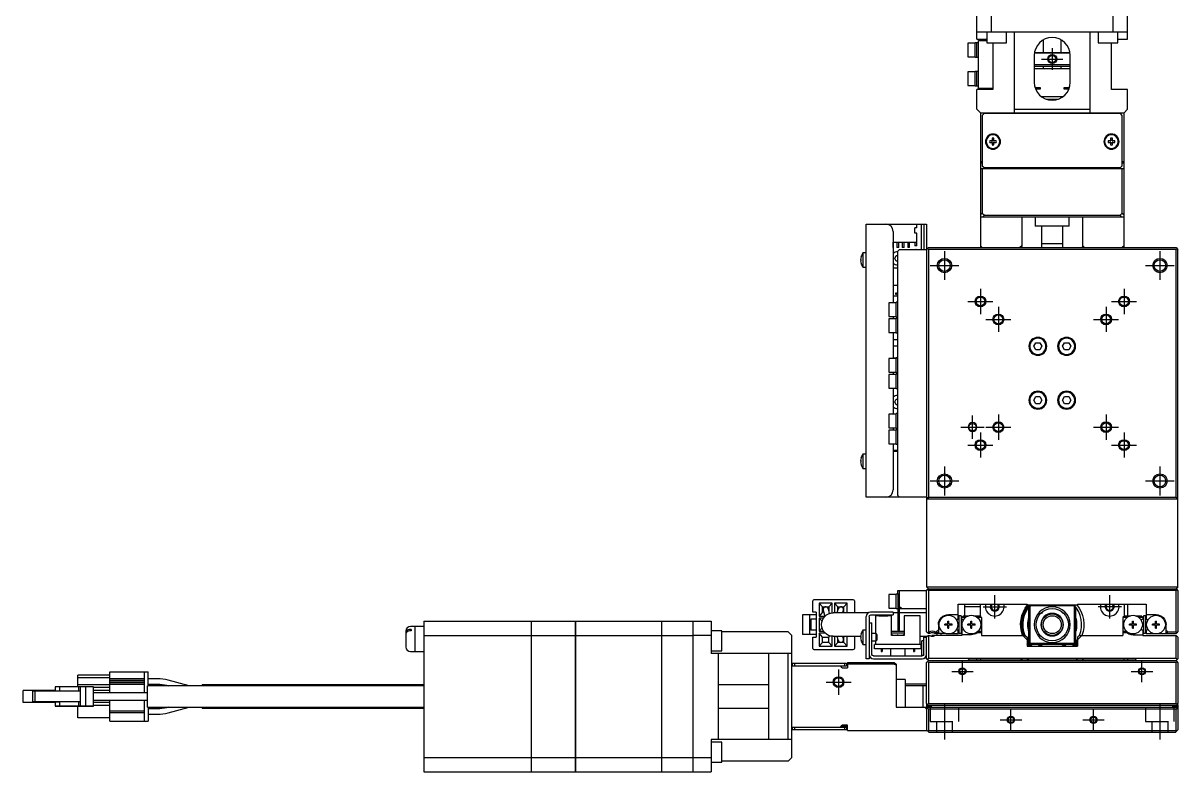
# Model space of a CAD drawing. Extents: x 0 to 1643, y -8 to 1285.
# Drawn here: x 459.1 to 780.7, y 10 to 218.5 of the extents above; entities that cross this region are included whole.
import ezdxf

# ---------------------------------------------------------------- set-up
doc = ezdxf.new("R2010")
doc.units = 0
doc.header["$LTSCALE"] = 0.5
doc.linetypes.add('CENTER', pattern=[50.8, 31.75, -6.35, 6.35, -6.35])
doc.linetypes.add('DASHED', pattern=[19.05, 12.7, -6.35])
for name, color, linetype in [('MSM_CENTER', 1, 'CENTER'), ('MSM_CONTINUOUS', 7, 'CONTINUOUS'), ('MSM_DASHED', 4, 'DASHED'), ('MSM_NARROW', 5, 'CONTINUOUS')]:
    doc.layers.add(name, color=color, linetype=linetype)

msp = doc.modelspace()

# ---------------------------------------------------------------- linework, layer by layer
at = {"layer": 'MSM_CENTER'}
for p, q in [((745.67, 211.5), (745.67, 205.5)), ((742.67, 208.5), (748.67, 208.5)), ((715.67, 155), (715.67, 147)), ((775.67, 155), (775.67, 147)), ((711.67, 151), (719.67, 151)), ((771.67, 151), (779.67, 151)), ((725.67, 144.5), (725.67, 137.5)), ((765.67, 144.5), (765.67, 137.5)), ((722.17, 141), (729.17, 141)), ((730.67, 139.5), (730.67, 132.5)), ((760.67, 139.5), (760.67, 132.5)), ((762.17, 141), (769.17, 141)), ((727.17, 136), (734.17, 136)), ((757.17, 136), (764.17, 136)), ((730.67, 109.5), (730.67, 102.5)), ((760.67, 109.5), (760.67, 102.5)), ((723.47, 102.75), (723.47, 109.25)), ((720.22, 106), (726.72, 106)), ((725.67, 104.5), (725.67, 97.5)), ((727.17, 106), (734.17, 106)), ((757.17, 106), (764.17, 106)), ((765.67, 104.5), (765.67, 97.5)), ((722.17, 101), (729.17, 101)), ((762.17, 101), (769.17, 101)), ((715.67, 95), (715.67, 87)), ((775.67, 95), (775.67, 87)), ((711.67, 91), (719.67, 91)), ((771.67, 91), (779.67, 91)), ((729.67, 52.75), (729.67, 59.25)), ((761.67, 52.75), (761.67, 59.25)), ((726.42, 56), (732.92, 56)), ((764.92, 56), (758.42, 56)), ((720.67, 35), (720.67, 41)), ((770.67, 35), (770.67, 41)), ((686.17, 38.5), (686.17, 31.5)), ((717.67, 38), (723.67, 38)), ((767.67, 38), (773.67, 38)), ((682.67, 35), (689.67, 35)), ((715.67, 29), (715.67, 19)), ((775.67, 29), (775.67, 19)), ((734.17, 21.5), (734.17, 27.5)), ((757.17, 21.5), (757.17, 27.5)), ((731.17, 24.5), (737.17, 24.5)), ((754.17, 24.5), (760.17, 24.5))]:
    msp.add_line(p, q, dxfattribs=at)
at = {"layer": 'MSM_CONTINUOUS'}
for p, q in [((724.67, 214), (724.67, 229.7)), ((766.67, 214), (766.67, 229.7)), ((728.67, 221), (728.67, 216)), ((762.67, 216), (762.67, 221)), ((766.67, 216), (724.67, 216)), ((727.42, 216), (727.42, 213)), ((732.92, 213), (732.92, 216)), ((735.17, 193.5), (735.17, 216)), ((756.17, 216), (756.17, 193.5)), ((758.42, 216), (758.42, 213)), ((763.92, 213), (763.92, 216)), ((722.17, 212.9), (722.17, 209.1)), ((724.17, 212.9), (722.17, 212.9)), ((724.17, 209), (724.17, 213)), ((725.17, 213), (724.17, 213)), ((724.67, 214), (727.42, 214)), ((724.67, 209), (724.67, 213)), ((725.17, 213.7), (727.42, 213.7)), ((725.17, 200.3), (725.17, 213.7)), ((727.42, 213), (732.92, 213)), ((729.17, 213), (729.17, 200)), ((743.17, 213.83), (743.17, 210.3)), ((748.17, 210.3), (748.17, 213.83)), ((758.42, 213), (763.92, 213)), ((762.17, 200), (762.17, 213)), ((763.92, 214), (766.67, 214)), ((722.17, 209.1), (724.17, 209.1)), ((740.67, 209.5), (740.67, 202)), ((750.63, 210.1), (740.71, 210.1)), ((740.73, 210.3), (750.6, 210.3)), ((750.67, 202), (750.67, 209.5)), ((724.17, 209), (725.17, 209)), ((740.67, 207), (750.67, 207)), ((740.67, 206.5), (750.67, 206.5)), ((743.17, 206.5), (743.17, 205.8)), ((748.17, 205.8), (748.17, 206.5)), ((722.17, 204.9), (722.17, 201.1)), ((724.17, 204.9), (722.17, 204.9)), ((724.17, 201), (724.17, 205)), ((725.17, 205), (724.17, 205)), ((724.67, 201), (724.67, 205)), ((750.67, 205.8), (740.67, 205.8)), ((722.17, 201.1), (724.17, 201.1)), ((724.17, 201), (725.17, 201)), ((729.17, 200), (724.67, 200)), ((724.67, 194.5), (724.67, 200)), ((729.17, 200.3), (725.17, 200.3)), ((740.87, 200.6), (742.34, 200.6)), ((742.34, 200.1), (741.04, 200.1)), ((742.32, 200.6), (742.32, 200.1)), ((742.34, 200.6), (742.34, 200.1)), ((749, 200.6), (750.47, 200.6)), ((749, 200.1), (749, 200.6)), ((750.29, 200.1), (749, 200.1)), ((749.02, 200.1), (749.02, 200.6)), ((766.67, 200), (762.17, 200)), ((766.67, 194.5), (766.67, 200)), ((742.54, 198.1), (748.8, 198.1)), ((743.96, 197.3), (747.38, 197.3)), ((744.42, 197.3), (744.42, 197.16)), ((746.92, 197.16), (746.92, 197.3)), ((724.67, 194.5), (725.67, 193.5)), ((725.67, 193.5), (765.67, 193.5)), ((725.67, 193.5), (725.67, 156)), ((726.67, 193.3), (726.17, 192.8)), ((764.67, 193.3), (726.67, 193.3)), ((735.17, 194.5), (756.17, 194.5)), ((735.67, 193.5), (735.67, 193.3)), ((738.17, 193.5), (738.17, 193.3)), ((753.17, 193.3), (753.17, 193.5)), ((755.67, 193.3), (755.67, 193.5)), ((765.17, 192.8), (764.67, 193.3)), ((765.67, 193.5), (766.67, 194.5)), ((765.67, 156), (765.67, 193.5)), ((726.17, 192.8), (726.17, 178.8)), ((765.17, 178.8), (765.17, 192.8)), ((728.93, 185.74), (728.25, 185.74)), ((728.25, 185.26), (728.93, 185.26)), ((728.93, 186.42), (728.93, 185.74)), ((728.93, 185.26), (728.93, 184.58)), ((729.41, 185.74), (729.41, 186.42)), ((730.09, 185.74), (729.41, 185.74)), ((729.41, 184.58), (729.41, 185.26)), ((729.41, 185.26), (730.09, 185.26)), ((761.93, 185.74), (761.25, 185.74)), ((761.25, 185.26), (761.93, 185.26)), ((761.93, 186.42), (761.93, 185.74)), ((761.93, 185.26), (761.93, 184.58)), ((762.41, 185.74), (762.41, 186.42)), ((763.09, 185.74), (762.41, 185.74)), ((762.41, 184.58), (762.41, 185.26)), ((762.41, 185.26), (763.09, 185.26)), ((725.67, 180), (726.17, 180)), ((726.17, 179.5), (725.67, 179.5)), ((725.67, 178), (765.67, 178)), ((726.17, 178.8), (726.67, 178.3)), ((726.17, 178), (726.17, 165.61)), ((726.67, 178.3), (764.67, 178.3)), ((735.67, 178.3), (735.67, 178)), ((737.42, 178), (737.42, 178.3)), ((740.67, 178.3), (740.67, 178.2)), ((740.67, 178.2), (750.67, 178.2)), ((740.67, 178.2), (740.87, 178)), ((750.47, 178), (750.67, 178.2)), ((750.67, 178.2), (750.67, 178.3)), ((753.92, 178.3), (753.92, 178)), ((755.67, 178), (755.67, 178.3)), ((764.67, 178.3), (765.17, 178.8)), ((765.17, 180), (765.67, 180)), ((765.67, 179.5), (765.17, 179.5)), ((765.17, 165.61), (765.17, 178)), ((725.67, 165.11), (726.17, 165.61)), ((765.67, 164.5), (725.67, 164.5)), ((726.17, 165.61), (726.78, 165)), ((726.78, 165), (726.28, 164.5)), ((726.78, 165), (764.56, 165)), ((737.18, 164.5), (737.18, 156.5)), ((740.92, 164.5), (740.92, 162)), ((750.42, 162), (750.42, 164.5)), ((754.15, 156.5), (754.15, 164.5)), ((764.56, 165), (765.17, 165.61)), ((765.06, 164.5), (764.56, 165)), ((765.17, 165.61), (765.67, 165.11)), ((693.87, 86.5), (693.87, 162.5)), ((693.87, 162.5), (710.67, 162.5)), ((707.92, 161.5), (707.42, 161.5)), ((707.42, 160), (707.42, 161.5)), ((707.92, 161.5), (707.92, 162.5)), ((709.17, 162.5), (709.17, 155.5)), ((709.87, 162.5), (709.87, 155.5)), ((710.67, 162.5), (710.67, 61.5)), ((750.42, 162), (740.92, 162)), ((742.67, 162), (742.67, 156)), ((748.67, 156), (748.67, 162)), ((701.37, 160.5), (701.37, 140.65)), ((707.92, 160), (707.42, 160)), ((707.92, 156.5), (707.92, 160)), ((692.97, 154.5), (692.97, 150.5)), ((693.87, 154.5), (692.97, 154.5)), ((701.37, 157.5), (707.92, 157.5)), ((701.42, 156), (701.37, 156)), ((701.42, 156), (701.42, 157.5)), ((702.42, 157.5), (702.42, 156)), ((702.92, 156), (702.42, 156)), ((703.17, 155.5), (702.67, 155)), ((702.67, 87), (702.67, 155)), ((702.92, 156), (702.92, 157.5)), ((703.17, 155.5), (710.67, 155.5)), ((703.92, 157.5), (703.92, 156)), ((704.42, 156), (703.92, 156)), ((704.42, 156), (704.42, 157.5)), ((705.42, 157.5), (705.42, 156)), ((705.92, 156), (705.42, 156)), ((705.92, 156), (705.92, 157.5)), ((707.42, 157.5), (707.42, 156.5)), ((707.92, 156.5), (707.42, 156.5)), ((710.67, 155.5), (710.92, 155.75)), ((710.92, 155.75), (711.17, 156)), ((711.17, 155.5), (710.92, 155.75)), ((711.17, 156), (780.17, 156)), ((711.17, 155.5), (711.17, 86.5)), ((780.17, 155.5), (711.17, 155.5)), ((726.17, 156), (725.67, 156.5)), ((737.18, 156.5), (736.68, 156)), ((748.67, 157), (742.67, 157)), ((754.65, 156), (754.15, 156.5)), ((765.67, 156.5), (765.17, 156)), ((780.17, 156), (780.67, 155.5)), ((780.42, 155.75), (780.17, 155.5)), ((780.17, 86.5), (780.17, 155.5)), ((780.67, 61.5), (780.67, 155.5)), ((692.28, 152.7), (692.41, 152.7)), ((692.41, 152.3), (692.28, 152.3)), ((692.41, 153.45), (692.41, 153.43)), ((692.41, 152.7), (692.41, 152.3)), ((692.41, 151.57), (692.41, 151.55)), ((701.8, 153), (702.24, 153.75)), ((702.24, 152.25), (701.8, 153)), ((702.24, 153.75), (702.67, 153.75)), ((702.67, 152.25), (702.24, 152.25)), ((692.97, 150.5), (693.87, 150.5)), ((701.37, 150.35), (702.67, 150.35)), ((702.67, 145.45), (701.37, 145.45)), ((702.67, 142.5), (701.37, 142.5)), ((700.17, 140.65), (700.17, 136.85)), ((702.17, 140.65), (700.17, 140.65)), ((702.17, 136.75), (702.17, 140.75)), ((702.67, 140.75), (702.17, 140.75)), ((700.17, 136.85), (702.17, 136.85)), ((700.17, 136.15), (700.17, 132.35)), ((702.17, 136.15), (700.17, 136.15)), ((701.37, 136.85), (701.37, 136.15)), ((702.17, 136.75), (702.67, 136.75)), ((702.17, 132.25), (702.17, 136.25)), ((702.67, 136.25), (702.17, 136.25)), ((700.17, 132.35), (702.17, 132.35)), ((701.37, 132.35), (701.37, 125.15)), ((702.17, 132.25), (702.67, 132.25)), ((701.37, 130.42), (702.67, 130.42)), ((740.51, 128.5), (741.09, 129.5)), ((741.09, 129.5), (742.25, 129.5)), ((742.25, 129.5), (742.82, 128.5)), ((748.51, 128.5), (749.09, 129.5)), ((749.09, 129.5), (750.25, 129.5)), ((750.25, 129.5), (750.82, 128.5)), ((702.67, 128.54), (701.37, 128.54)), ((741.09, 127.5), (740.51, 128.5)), ((742.25, 127.5), (741.09, 127.5)), ((742.82, 128.5), (742.25, 127.5)), ((749.09, 127.5), (748.51, 128.5)), ((750.25, 127.5), (749.09, 127.5)), ((750.82, 128.5), (750.25, 127.5)), ((700.17, 125.15), (700.17, 121.35)), ((702.17, 125.15), (700.17, 125.15)), ((701.37, 125.34), (702.67, 125.34)), ((702.17, 121.25), (702.17, 125.25)), ((702.67, 125.25), (702.17, 125.25)), ((700.17, 121.35), (702.17, 121.35)), ((700.17, 120.65), (700.17, 116.85)), ((702.17, 120.65), (700.17, 120.65)), ((701.37, 121.35), (701.37, 120.65)), ((702.17, 121.25), (702.67, 121.25)), ((702.17, 116.75), (702.17, 120.75)), ((702.67, 120.75), (702.17, 120.75)), ((700.17, 116.85), (702.17, 116.85)), ((701.37, 116.85), (701.37, 109.65)), ((702.17, 116.75), (702.67, 116.75)), ((701.8, 113), (702.24, 113.75)), ((702.24, 112.25), (701.8, 113)), ((702.24, 113.75), (702.67, 113.75)), ((740.51, 113.5), (741.09, 114.5)), ((741.09, 112.5), (740.51, 113.5)), ((741.09, 114.5), (742.25, 114.5)), ((742.25, 114.5), (742.82, 113.5)), ((742.82, 113.5), (742.25, 112.5)), ((748.51, 113.5), (749.09, 114.5)), ((749.09, 112.5), (748.51, 113.5)), ((749.09, 114.5), (750.25, 114.5)), ((750.25, 114.5), (750.82, 113.5)), ((750.82, 113.5), (750.25, 112.5)), ((700.17, 109.65), (700.17, 105.85)), ((702.17, 109.65), (700.17, 109.65)), ((702.17, 105.75), (702.17, 109.75)), ((702.67, 109.75), (702.17, 109.75)), ((702.67, 112.25), (702.24, 112.25)), ((742.25, 112.5), (741.09, 112.5)), ((750.25, 112.5), (749.09, 112.5)), ((700.17, 105.85), (702.17, 105.85)), ((700.17, 105.15), (700.17, 101.35)), ((702.17, 105.15), (700.17, 105.15)), ((701.37, 105.85), (701.37, 105.15)), ((702.17, 105.75), (702.67, 105.75)), ((702.17, 101.25), (702.17, 105.25)), ((702.67, 105.25), (702.17, 105.25)), ((700.17, 101.35), (702.17, 101.35)), ((701.37, 101.35), (701.37, 88.5)), ((702.17, 101.25), (702.67, 101.25)), ((692.28, 96.7), (692.41, 96.7)), ((692.41, 97.45), (692.41, 97.43)), ((692.41, 96.7), (692.41, 96.3)), ((692.97, 98.5), (692.97, 94.5)), ((693.87, 98.5), (692.97, 98.5)), ((702.67, 99.5), (701.37, 99.5)), ((702.67, 99.2), (701.37, 99.2)), ((692.41, 96.3), (692.28, 96.3)), ((692.41, 95.57), (692.41, 95.55)), ((692.97, 94.5), (693.87, 94.5)), ((702.67, 87), (703.17, 86.5)), ((710.67, 86.5), (693.87, 86.5)), ((711.17, 86), (710.67, 86.5)), ((710.67, 86), (780.67, 86)), ((710.92, 86.25), (711.17, 86.5)), ((711.17, 86.5), (780.17, 86.5)), ((780.17, 86.5), (780.42, 86.25)), ((780.67, 86.5), (780.17, 86)), ((710.67, 61.5), (780.67, 61.5)), ((710.67, 61.5), (711.17, 61)), ((780.67, 61.5), (780.17, 61)), ((690.27, 57.9), (679.27, 57.9)), ((700.17, 59.4), (700.17, 55.6)), ((702.17, 59.4), (700.17, 59.4)), ((702.17, 55.5), (702.17, 59.5)), ((703.17, 59.5), (702.17, 59.5)), ((702.67, 59.5), (702.67, 60.5)), ((702.67, 60.5), (710.67, 60.5)), ((702.67, 59.5), (702.67, 49.5)), ((703.17, 49.5), (703.17, 60.5)), ((711.17, 61), (710.67, 60.5)), ((710.67, 49), (710.67, 60.5)), ((711.17, 60.5), (710.92, 60.75)), ((711.17, 61), (780.17, 61)), ((780.17, 60.5), (711.17, 60.5)), ((711.17, 60.5), (711.17, 49)), ((780.17, 61), (780.42, 60.75)), ((780.42, 60.75), (780.17, 60.5)), ((780.17, 49), (780.17, 60.5)), ((780.67, 60.5), (780.42, 60.75)), ((780.67, 60.5), (780.67, 49)), ((678.97, 54.5), (678.97, 57.6)), ((684.42, 57), (680.77, 57)), ((680.77, 57), (680.77, 53.4)), ((681.72, 55.95), (680.77, 57)), ((681.72, 55.95), (683.47, 55.95)), ((681.72, 54.45), (681.72, 55.95)), ((681.87, 55), (682.35, 53.28)), ((683.09, 55.95), (683.47, 55.57)), ((683.68, 54.1), (683.32, 55.4)), ((683.47, 55.95), (684.42, 57)), ((683.47, 55.95), (683.47, 54.86)), ((684.42, 54.24), (684.42, 57)), ((688.57, 57), (685.02, 57)), ((685.02, 57), (685.02, 54.25)), ((685.92, 55.95), (685.02, 57)), ((686.08, 55.41), (685.73, 54.25)), ((685.92, 54.89), (685.92, 55.95)), ((685.92, 55.95), (687.67, 55.95)), ((687.29, 55.95), (687.67, 55.57)), ((687.3, 54.25), (687.51, 54.99)), ((687.67, 54.82), (687.38, 54.54)), ((687.67, 55.95), (688.57, 57)), ((687.67, 54.45), (687.67, 55.95)), ((688.57, 54.25), (688.57, 57)), ((690.57, 57.6), (690.57, 54.25)), ((700.17, 55.6), (702.17, 55.6)), ((702.17, 55.5), (710.67, 55.5)), ((703.67, 55.5), (703.17, 56)), ((719.47, 56.7), (738.67, 56.7)), ((719.47, 52.55), (719.47, 56.7)), ((721.22, 56.7), (721.22, 53.5)), ((725.72, 56), (721.22, 56)), ((725.72, 53.5), (725.72, 56.7)), ((738.67, 56.7), (738.67, 56.5)), ((738.67, 56.5), (752.67, 56.5)), ((739.17, 55.7), (739.97, 56.5)), ((739.17, 46.3), (739.17, 55.7)), ((739.47, 56), (739.47, 46)), ((751.67, 56.2), (739.67, 56.2)), ((751.37, 56.5), (752.17, 55.7)), ((751.87, 46), (751.87, 56)), ((752.17, 55.7), (752.17, 46.3)), ((752.67, 56.7), (752.67, 56.5)), ((752.67, 56.7), (771.87, 56.7)), ((765.67, 56.7), (765.67, 53.3)), ((766.67, 56.7), (766.67, 53.5)), ((771.87, 56.7), (771.87, 52.55)), ((570.67, 52), (570.67, 10)), ((570.67, 52), (600.62, 52)), ((600.62, 10), (600.62, 52)), ((600.62, 51.95), (600.67, 51.95)), ((600.67, 52), (612.92, 52)), ((600.67, 10), (600.67, 52)), ((612.92, 10), (612.92, 52)), ((612.92, 51.95), (612.97, 51.95)), ((612.97, 52), (636.92, 52)), ((612.97, 10), (612.97, 52)), ((636.92, 10), (636.92, 52)), ((636.92, 51.95), (636.97, 51.95)), ((636.97, 10), (636.97, 52)), ((636.97, 52), (650.67, 52)), ((645.67, 10), (645.67, 52)), ((650.67, 52), (650.67, 43)), ((679.97, 53.7), (676.17, 53.7)), ((676.17, 53.7), (676.17, 48.3)), ((678.08, 53.7), (678.08, 48.3)), ((679.97, 52.5), (678.47, 52.5)), ((678.47, 52.5), (678.47, 49.5)), ((679.97, 54.5), (678.97, 54.5)), ((679.97, 54.5), (679.97, 47.5)), ((681.72, 54.45), (680.77, 53.4)), ((680.77, 53.4), (682.32, 53.4)), ((681.96, 52.8), (680.77, 52.8)), ((680.77, 52.8), (680.77, 49.2)), ((681.56, 51.93), (680.77, 52.8)), ((682.03, 54.45), (681.72, 54.45)), ((683.63, 54.27), (683.77, 54.12)), ((694.34, 54.25), (684.67, 54.25)), ((687.35, 54.45), (687.67, 54.45)), ((687.67, 54.45), (687.84, 54.25)), ((693.87, 41.5), (693.87, 53.3)), ((694.67, 53.2), (694.67, 41.5)), ((694.67, 51.5), (695.47, 51.5)), ((701.37, 54.5), (695.07, 54.5)), ((695.17, 53.7), (701.37, 53.7)), ((695.47, 42.7), (695.47, 51.5)), ((697.42, 53.5), (696.42, 53.5)), ((696.42, 53.5), (696.42, 48.5)), ((697.42, 53.5), (697.42, 53.4)), ((699.92, 53.4), (697.42, 53.4)), ((698.22, 53.4), (698.22, 53.5)), ((699.12, 53.5), (698.22, 53.5)), ((698.59, 53.4), (698.59, 53.5)), ((698.74, 53.4), (698.74, 53.5)), ((699.12, 53.4), (699.12, 53.5)), ((699.92, 53.5), (699.92, 53.4)), ((700.92, 53.5), (699.92, 53.5)), ((700.92, 48), (700.92, 53.5)), ((701.37, 54.5), (701.37, 53.7)), ((702.67, 54.25), (701.37, 54.25)), ((710.67, 54.25), (703.17, 54.25)), ((704.42, 53.5), (704.42, 48)), ((708.92, 53.5), (704.42, 53.5)), ((708.92, 45.5), (708.92, 53.5)), ((716.62, 52), (716.91, 52)), ((716.62, 51.2), (716.62, 52)), ((716.91, 51.47), (716.62, 51.47)), ((716.77, 53.8), (719.47, 53.8)), ((716.91, 51.2), (716.91, 52)), ((719.21, 52.4), (719.47, 52.55)), ((720.27, 53.5), (719.67, 53.5)), ((719.67, 53.5), (719.67, 48.5)), ((720.27, 53.5), (720.27, 48.5)), ((720.97, 53.5), (720.47, 53)), ((720.47, 52.55), (720.47, 53)), ((721.51, 53), (720.47, 53)), ((720.47, 52.55), (720.69, 52.42)), ((720.97, 53.5), (722.46, 53.5)), ((723.02, 52), (723.31, 52)), ((723.02, 51.2), (723.02, 52)), ((723.31, 51.47), (723.02, 51.47)), ((723.31, 51.2), (723.31, 52)), ((723.88, 53.5), (725.72, 53.5)), ((725.97, 53), (724.83, 53)), ((725.97, 53), (725.47, 53.5)), ((725.67, 53.5), (725.67, 53.3)), ((725.97, 53), (725.97, 48)), ((742.69, 54.2), (742.51, 54.2)), ((742.69, 54.2), (742.92, 54.42)), ((742.75, 54.42), (742.92, 54.42)), ((742.92, 54.42), (742.92, 54.56)), ((742.92, 54.56), (742.92, 54.56)), ((746.73, 53.96), (746.73, 53.96)), ((748.42, 54.56), (748.42, 54.42)), ((748.42, 54.42), (748.59, 54.42)), ((748.42, 54.42), (748.64, 54.2)), ((748.47, 52.37), (748.47, 52.44)), ((748.47, 52.37), (748.53, 52.31)), ((748.83, 54.2), (748.64, 54.2)), ((765.87, 53.5), (765.37, 53)), ((765.37, 53), (765.37, 48)), ((766.51, 53), (765.37, 53)), ((765.87, 53.5), (767.46, 53.5)), ((768.02, 52), (768.31, 52)), ((768.02, 51.2), (768.02, 52)), ((768.31, 51.47), (768.02, 51.47)), ((768.31, 51.2), (768.31, 52)), ((768.88, 53.5), (770.37, 53.5)), ((770.87, 53), (769.83, 53)), ((770.87, 53), (770.37, 53.5)), ((770.87, 52.55), (770.65, 52.42)), ((770.87, 53), (770.87, 52.55)), ((771.67, 53.5), (771.07, 53.5)), ((771.07, 53.5), (771.07, 48.5)), ((771.67, 53.5), (771.67, 48.5)), ((771.87, 53.8), (774.57, 53.8)), ((772.13, 52.4), (771.87, 52.55)), ((774.42, 52), (774.71, 52)), ((774.42, 51.2), (774.42, 52)), ((774.71, 51.47), (774.42, 51.47)), ((774.71, 51.2), (774.71, 52)), ((565.67, 49.2), (565.67, 44.8)), ((568.12, 50.5), (566.97, 50.5)), ((567.17, 49.65), (566.97, 49.65)), ((567.17, 49.29), (566.97, 49.29)), ((567.17, 49.65), (567.17, 49.29)), ((568.12, 50.5), (568.12, 43.5)), ((568.17, 50.45), (568.12, 50.45)), ((568.17, 50.5), (568.17, 43.5)), ((570.67, 50.5), (568.17, 50.5)), ((653.67, 49.25), (650.67, 49.25)), ((653.67, 43.75), (653.67, 49.25)), ((672.17, 49), (653.67, 49)), ((673.17, 48), (672.17, 49)), ((679.97, 48.3), (676.17, 48.3)), ((679.97, 49.5), (678.47, 49.5)), ((681.56, 50.07), (680.77, 49.2)), ((680.77, 49.2), (681.96, 49.2)), ((682.48, 48.6), (680.77, 48.6)), ((680.77, 48.6), (680.77, 45)), ((681.72, 47.55), (680.77, 48.6)), ((692.41, 48.45), (692.41, 48.43)), ((692.97, 49.5), (692.97, 45.5)), ((693.87, 49.5), (692.97, 49.5)), ((696.67, 48.5), (695.47, 48.5)), ((696.67, 46.5), (696.67, 48.5)), ((696.87, 48.3), (696.67, 48.5)), ((696.87, 48.3), (696.87, 46.7)), ((700.92, 49.2), (704.42, 49.2)), ((700.92, 48.7), (704.42, 48.7)), ((703.17, 49.5), (702.67, 49.5)), ((710.67, 49), (710.92, 48.75)), ((710.92, 48.75), (711.17, 49)), ((711.17, 48.5), (710.92, 48.75)), ((711.17, 49), (711.44, 49)), ((711.61, 48.5), (711.17, 48.5)), ((711.44, 49), (711.61, 48.5)), ((713.1, 49), (712.93, 48.5)), ((716.06, 48.5), (712.93, 48.5)), ((713.1, 49), (713.47, 49)), ((713.97, 49.5), (713.47, 49)), ((713.47, 49), (713.97, 48.65)), ((713.67, 48), (713.67, 48.5)), ((713.97, 51), (713.97, 48.5)), ((714.67, 48.5), (714.67, 48)), ((715.77, 50.85), (715.77, 51.14)), ((716.56, 51.14), (715.77, 51.14)), ((716.56, 50.85), (715.77, 50.85)), ((716.3, 51.14), (716.3, 50.85)), ((716.62, 50), (716.62, 50.79)), ((716.91, 50.53), (716.62, 50.53)), ((716.62, 50), (716.91, 50)), ((716.91, 50), (716.91, 50.79)), ((717.77, 51.14), (716.97, 51.14)), ((717.77, 50.85), (716.97, 50.85)), ((717.24, 50.85), (717.24, 51.14)), ((717.48, 48.5), (719.47, 48.5)), ((717.77, 50.85), (717.77, 51.14)), ((719.47, 49.45), (719.21, 49.6)), ((719.47, 48.5), (719.47, 49.45)), ((720.27, 48.5), (719.67, 48.5)), ((720.47, 49.45), (720.69, 49.58)), ((720.47, 49.45), (720.47, 48)), ((722.17, 50.85), (722.17, 51.14)), ((722.96, 51.14), (722.17, 51.14)), ((722.96, 50.85), (722.17, 50.85)), ((722.7, 51.14), (722.7, 50.85)), ((723.02, 50), (723.02, 50.79)), ((723.31, 50.53), (723.02, 50.53)), ((723.02, 50), (723.31, 50)), ((723.31, 50), (723.31, 50.79)), ((724.17, 51.14), (723.37, 51.14)), ((724.17, 50.85), (723.37, 50.85)), ((723.64, 50.85), (723.64, 51.14)), ((724.17, 50.85), (724.17, 51.14)), ((725.97, 48.7), (724.77, 48.7)), ((725.31, 49.2), (725.97, 49.2)), ((748.53, 49.69), (748.47, 49.62)), ((748.47, 49.56), (748.47, 49.62)), ((765.37, 49.2), (766.02, 49.2)), ((766.57, 48.7), (765.37, 48.7)), ((767.17, 50.85), (767.17, 51.14)), ((767.96, 51.14), (767.17, 51.14)), ((767.96, 50.85), (767.17, 50.85)), ((767.7, 51.14), (767.7, 50.85)), ((768.02, 50), (768.02, 50.79)), ((768.31, 50.53), (768.02, 50.53)), ((768.02, 50), (768.31, 50)), ((768.31, 50), (768.31, 50.79)), ((769.17, 51.14), (768.37, 51.14)), ((769.17, 50.85), (768.37, 50.85)), ((768.64, 50.85), (768.64, 51.14)), ((769.17, 50.85), (769.17, 51.14)), ((770.87, 49.45), (770.65, 49.58)), ((770.87, 49.45), (770.87, 48)), ((771.67, 48.5), (771.07, 48.5)), ((771.87, 49.45), (772.13, 49.6)), ((771.87, 49.45), (771.87, 48.5)), ((771.87, 48.5), (773.86, 48.5)), ((773.57, 50.85), (773.57, 51.14)), ((774.36, 51.14), (773.57, 51.14)), ((774.36, 50.85), (773.57, 50.85)), ((774.1, 51.14), (774.1, 50.85)), ((774.42, 50), (774.42, 50.79)), ((774.71, 50.53), (774.42, 50.53)), ((774.42, 50), (774.71, 50)), ((774.71, 50), (774.71, 50.79)), ((775.57, 51.14), (774.77, 51.14)), ((775.57, 50.85), (774.77, 50.85)), ((775.04, 50.85), (775.04, 51.14)), ((775.28, 48.5), (780.17, 48.5)), ((775.57, 50.85), (775.57, 51.14)), ((777.37, 48.5), (777.37, 51)), ((777.87, 49), (777.37, 49.5)), ((777.37, 48.65), (777.87, 49)), ((777.87, 49), (780.17, 49)), ((780.17, 49), (780.42, 48.75)), ((780.42, 48.75), (780.17, 48.5)), ((780.42, 48.75), (780.67, 49)), ((570.67, 47.97), (600.62, 47.97)), ((600.62, 47.71), (600.67, 47.71)), ((600.67, 47.97), (612.92, 47.97)), ((612.92, 47.71), (612.97, 47.71)), ((612.97, 47.97), (636.92, 47.97)), ((636.92, 47.71), (636.97, 47.71)), ((636.97, 47.97), (645.67, 47.97)), ((650.67, 48), (645.67, 48)), ((673.17, 14), (673.17, 48)), ((678.97, 44.4), (678.97, 47.5)), ((678.97, 47.5), (679.97, 47.5)), ((681.72, 46.05), (680.77, 45)), ((681.72, 46.05), (681.72, 47.55)), ((681.72, 47.55), (683.47, 47.55)), ((683.47, 46.05), (681.72, 46.05)), ((683.09, 47.55), (683.47, 47.17)), ((683.47, 46.42), (683.09, 46.05)), ((683.47, 47.55), (683.77, 47.88)), ((683.47, 46.05), (683.47, 47.55)), ((683.47, 46.05), (684.42, 45)), ((684.42, 45), (684.42, 47.76)), ((684.67, 47.75), (692.33, 47.75)), ((685.02, 47.75), (685.02, 45)), ((685.92, 46.05), (685.02, 45)), ((685.73, 47.75), (686.08, 46.59)), ((685.92, 46.05), (685.92, 47.11)), ((687.67, 46.05), (685.92, 46.05)), ((687.67, 46.42), (687.29, 46.05)), ((687.51, 47.01), (687.3, 47.75)), ((687.67, 47.55), (687.35, 47.55)), ((687.38, 47.46), (687.67, 47.17)), ((687.67, 47.55), (687.84, 47.75)), ((687.67, 46.05), (687.67, 47.55)), ((687.67, 46.05), (688.57, 45)), ((688.57, 45), (688.57, 47.75)), ((690.57, 47.75), (690.57, 44.4)), ((692.28, 47.7), (692.41, 47.7)), ((692.41, 47.3), (692.28, 47.3)), ((692.41, 47.7), (692.41, 47.3)), ((692.41, 46.57), (692.41, 46.55)), ((692.97, 45.5), (693.87, 45.5)), ((695.47, 46.5), (696.67, 46.5)), ((709.17, 45.5), (696.17, 45.5)), ((696.17, 44.3), (696.17, 45.5)), ((696.42, 46.5), (696.42, 45.5)), ((696.67, 46.5), (696.87, 46.7)), ((704.42, 48), (700.92, 48)), ((708.92, 47.75), (710.92, 47.75)), ((709.17, 44.3), (709.17, 45.5)), ((709.37, 42.5), (709.37, 46.5)), ((709.87, 46.5), (709.37, 46.5)), ((709.87, 42.7), (709.87, 47.5)), ((709.87, 47.5), (710.67, 47.5)), ((711.17, 48), (710.67, 47.5)), ((710.67, 41.5), (710.67, 47.5)), ((711.17, 48), (711.17, 41.7)), ((711.17, 48), (711.61, 48)), ((720.47, 48), (712.17, 48)), ((712.17, 48), (712.17, 47.76)), ((723.17, 48.2), (720.47, 48.2)), ((725.97, 48), (738.17, 48)), ((738.67, 46.79), (737.46, 48)), ((738.17, 48), (738.67, 47.5)), ((738.67, 47.5), (738.67, 45)), ((739.97, 45.5), (739.17, 46.3)), ((739.67, 45.8), (751.67, 45.8)), ((751.37, 45.5), (739.97, 45.5)), ((746.73, 48.03), (746.73, 48.03)), ((752.17, 46.3), (751.37, 45.5)), ((753.88, 48), (752.67, 46.79)), ((752.67, 47.5), (753.17, 48)), ((752.67, 47.5), (752.67, 45)), ((753.17, 48), (765.37, 48)), ((768.17, 48.2), (770.87, 48.2)), ((770.87, 48), (780.17, 48)), ((780.17, 41.7), (780.17, 48)), ((780.67, 47.5), (780.17, 48)), ((780.67, 47.5), (780.67, 41.5)), ((566.97, 43.5), (568.12, 43.5)), ((568.12, 43.55), (568.17, 43.55)), ((568.17, 43.5), (570.67, 43.5)), ((650.67, 43.75), (653.67, 43.75)), ((673.17, 43), (650.67, 43)), ((652.67, 43), (652.67, 19)), ((666.67, 43), (666.67, 19)), ((672.17, 19), (672.17, 43)), ((679.27, 44.1), (690.27, 44.1)), ((680.77, 45), (684.42, 45)), ((685.02, 45), (688.57, 45)), ((695.87, 42.3), (709.47, 42.3)), ((709.17, 44.3), (696.17, 44.3)), ((698.04, 44.3), (698.04, 43.5)), ((698.04, 43.5), (698.29, 43.5)), ((698.29, 44.3), (698.29, 43.5)), ((700.67, 44.3), (700.67, 42.3)), ((704.67, 42.3), (704.67, 44.3)), ((707.04, 44.3), (707.04, 43.5)), ((707.04, 43.5), (707.29, 43.5)), ((707.29, 44.3), (707.29, 43.5)), ((709.37, 42.5), (709.82, 42.5)), ((738.67, 45), (752.67, 45)), ((673.17, 39.5), (686.67, 39.5)), ((673.37, 39.5), (673.37, 40.3)), ((673.37, 40.3), (688.37, 40.3)), ((673.87, 40.3), (673.87, 39.5)), ((686.67, 39.5), (688.37, 39.5)), ((687.17, 39), (686.67, 39.5)), ((687.17, 39), (688.67, 39)), ((687.87, 39.5), (687.87, 40.3)), ((688.37, 40.3), (688.37, 39.5)), ((688.67, 40.5), (688.67, 39)), ((688.67, 40.5), (701.67, 40.5)), ((701.56, 40), (688.67, 40)), ((694.67, 41.5), (693.87, 41.5)), ((695.87, 41.5), (709.47, 41.5)), ((701.56, 40), (701.06, 40.5)), ((702.17, 39.69), (701.56, 40)), ((701.67, 40.5), (702.17, 40)), ((702.17, 40), (702.17, 28)), ((711.17, 41), (710.67, 41.5)), ((710.92, 40.75), (710.67, 40.5)), ((710.67, 29), (710.67, 40.5)), ((710.82, 41.35), (711.17, 41.7)), ((711.17, 41), (710.92, 40.75)), ((711.17, 40.5), (710.92, 40.75)), ((711.17, 41.7), (780.17, 41.7)), ((711.17, 41), (780.17, 41)), ((711.17, 40.5), (711.17, 29)), ((780.17, 40.5), (711.17, 40.5)), ((722.52, 41.35), (722.17, 41)), ((768.82, 41.35), (722.52, 41.35)), ((724.67, 41), (724.67, 41.35)), ((725.67, 41.35), (725.67, 41)), ((765.67, 41), (765.67, 41.35)), ((766.67, 41.35), (766.67, 41)), ((769.17, 41), (768.82, 41.35)), ((780.17, 41.7), (780.52, 41.35)), ((780.67, 41.5), (780.17, 41)), ((780.42, 40.75), (780.17, 41)), ((780.42, 40.75), (780.17, 40.5)), ((780.17, 29), (780.17, 40.5)), ((780.67, 40.5), (780.42, 40.75)), ((780.67, 40.5), (780.67, 29)), ((483.22, 36.9), (474.32, 36.9)), ((474.32, 33.7), (474.32, 36.9)), ((483.22, 36.15), (474.32, 36.15)), ((483.22, 32), (483.22, 37.9)), ((483.22, 37.9), (493.92, 37.9)), ((483.22, 36), (492.92, 36)), ((483.22, 35.5), (492.92, 35.5)), ((483.22, 35.45), (492.92, 35.45)), ((492.92, 32), (492.92, 37.9)), ((493.92, 34), (493.92, 37.9)), ((496.55, 35.95), (493.92, 35.95)), ((505.29, 34), (499.44, 35.57)), ((704.67, 35.75), (702.17, 35.75)), ((704.67, 35.75), (704.67, 28)), ((459.07, 29.3), (459.07, 32.7)), ((467.97, 32.7), (459.07, 32.7)), ((462.37, 32.5), (461.67, 32.5)), ((461.67, 32.5), (461.67, 29.5)), ((462.37, 32.5), (462.37, 29.5)), ((474.97, 32.5), (462.37, 32.5)), ((467.97, 33.7), (467.97, 32.5)), ((468.92, 33.7), (467.97, 33.7)), ((469.22, 33.7), (468.92, 33.7)), ((469.22, 33.7), (469.22, 32.5)), ((474.47, 33.7), (469.22, 33.7)), ((483.22, 34.25), (474.32, 34.25)), ((474.47, 33.7), (474.47, 32.5)), ((474.97, 33.7), (474.47, 33.7)), ((476.47, 33.7), (474.97, 33.7)), ((474.97, 33.7), (474.97, 28.3)), ((476.47, 33.7), (476.47, 28.3)), ((478.67, 33.7), (476.47, 33.7)), ((478.67, 28.3), (478.67, 33.7)), ((483.22, 33.5), (478.67, 33.5)), ((483.22, 32.7), (478.67, 32.7)), ((483.22, 34.95), (492.92, 34.95)), ((483.22, 34.9), (492.92, 34.9)), ((483.22, 34.4), (492.92, 34.4)), ((493.67, 28), (493.67, 34)), ((570.67, 34), (493.67, 34)), ((493.92, 34.45), (496.55, 34.45)), ((499.05, 34.12), (499.5, 34)), ((508.92, 34), (508.92, 34.25)), ((570.67, 34.25), (508.92, 34.25)), ((666.67, 34.21), (652.67, 34.21)), ((704.67, 34.5), (710.67, 34.5)), ((710.67, 34), (704.67, 34)), ((709.67, 34), (709.67, 28)), ((467.97, 29.3), (459.07, 29.3)), ((467.97, 29.3), (459.07, 29.3)), ((467.97, 29.3), (459.07, 29.3)), ((462.37, 29.5), (461.67, 29.5)), ((461.67, 29.5), (463.17, 29.5)), ((474.97, 29.5), (462.37, 29.5)), ((463.17, 29.5), (464.67, 29.5)), ((464.54, 29.5), (469.22, 29.5)), ((464.67, 29.5), (464.54, 29.5)), ((467.97, 29.5), (467.97, 28.3)), ((468.92, 29.5), (469.22, 29.5)), ((474.47, 29.5), (469.22, 29.5)), ((469.22, 29.5), (469.22, 28.3)), ((474.97, 29.5), (474.47, 29.5)), ((474.47, 29.5), (474.47, 28.3)), ((486.03, 32), (478.67, 32)), ((478.67, 30), (486.03, 30)), ((478.67, 30), (486.57, 30)), ((483.22, 29.3), (478.67, 29.3)), ((483.22, 24.1), (483.22, 30)), ((487.29, 32), (486.03, 32)), ((486.03, 30), (487.29, 30)), ((486.57, 30), (486.77, 30)), ((486.77, 30), (493.67, 30)), ((493.67, 32), (487.29, 32)), ((487.29, 30), (493.67, 30)), ((492.92, 24.1), (492.92, 30)), ((710.67, 29), (711.17, 28.5)), ((710.92, 28.75), (711.17, 29)), ((711.17, 29), (780.17, 29)), ((780.17, 29), (780.42, 28.75)), ((780.42, 28.75), (780.67, 29)), ((468.92, 28.3), (467.97, 28.3)), ((467.97, 28.3), (477.67, 28.3)), ((469.22, 28.3), (468.92, 28.3)), ((474.47, 28.3), (469.22, 28.3)), ((470.72, 28.3), (470.9, 28.3)), ((471.02, 28.3), (470.72, 28.3)), ((470.9, 28.3), (476.47, 28.3)), ((478.67, 28.3), (471.02, 28.3)), ((474.32, 25.1), (474.32, 28.3)), ((474.97, 28.3), (474.47, 28.3)), ((476.47, 28.3), (474.97, 28.3)), ((477.67, 28.3), (478.67, 28.3)), ((483.22, 28.5), (478.67, 28.5)), ((483.22, 27.05), (492.92, 27.05)), ((483.22, 26.55), (492.92, 26.55)), ((493.67, 28), (570.67, 28)), ((493.92, 28), (493.92, 24.1)), ((496.55, 27.55), (493.92, 27.55)), ((493.92, 26.05), (496.55, 26.05)), ((499.5, 28), (499.04, 27.88)), ((499.43, 26.43), (505.29, 28)), ((508.92, 27.75), (508.92, 28)), ((508.92, 27.75), (570.67, 27.75)), ((652.67, 27.79), (666.67, 27.79)), ((702.17, 28), (780.67, 28)), ((710.17, 28), (710.67, 27.5)), ((710.67, 28.7), (710.77, 28.8)), ((710.67, 28.7), (710.67, 21.5)), ((710.67, 28.2), (712.07, 28.2)), ((711.17, 27.5), (710.67, 28)), ((710.77, 28.7), (710.77, 28.9)), ((711.07, 28.4), (711.77, 28.4)), ((780.17, 28.5), (711.17, 28.5)), ((780.17, 27.5), (711.17, 27.5)), ((711.17, 27.5), (711.17, 21.5)), ((712.07, 28.2), (712.07, 28.5)), ((779.27, 28.2), (779.27, 28.5)), ((780.67, 28.2), (779.27, 28.2)), ((779.57, 28.4), (780.27, 28.4)), ((780.17, 28.5), (780.42, 28.75)), ((780.67, 28), (780.17, 27.5)), ((780.17, 21.5), (780.17, 27.5)), ((780.57, 28.9), (780.57, 28.7)), ((780.57, 28.8), (780.67, 28.7)), ((780.67, 28.7), (780.67, 21.7)), ((483.22, 25.1), (474.32, 25.1)), ((483.22, 24.1), (493.92, 24.1)), ((686.67, 22.5), (687.17, 23)), ((686.92, 22.75), (688.67, 22.75)), ((688.67, 23), (687.17, 23)), ((688.67, 21.5), (688.67, 23)), ((673.17, 22.5), (688.37, 22.5)), ((673.37, 21.7), (673.37, 22.5)), ((688.37, 21.7), (673.37, 21.7)), ((673.87, 22.5), (673.87, 21.7)), ((687.87, 21.7), (687.87, 22.5)), ((688.37, 22.5), (688.37, 21.7)), ((688.67, 21.5), (710.87, 21.5)), ((710.67, 21.7), (711.02, 21.35)), ((711.02, 21.35), (711.17, 21.5)), ((711.02, 21.35), (711.37, 21)), ((711.17, 21.5), (780.17, 21.5)), ((779.97, 21), (711.37, 21)), ((779.97, 21), (780.32, 21.35)), ((780.17, 21.5), (780.32, 21.35)), ((780.32, 21.35), (780.67, 21.7)), ((650.67, 19), (650.67, 10)), ((673.17, 19), (650.67, 19)), ((653.67, 18.25), (650.67, 18.25)), ((653.67, 12.75), (653.67, 18.25)), ((570.67, 14.03), (600.62, 14.03)), ((600.62, 14.29), (600.67, 14.29)), ((600.67, 14.03), (612.92, 14.03)), ((612.92, 14.29), (612.97, 14.29)), ((612.97, 14.03), (636.92, 14.03)), ((636.92, 14.29), (636.97, 14.29)), ((636.97, 14.03), (645.67, 14.03)), ((645.67, 14), (650.67, 14)), ((672.17, 13), (653.67, 13)), ((672.17, 13), (673.17, 14)), ((570.67, 10), (600.62, 10)), ((600.62, 10.05), (600.67, 10.05)), ((600.67, 10), (612.92, 10)), ((612.92, 10.05), (612.97, 10.05)), ((612.97, 10), (636.92, 10)), ((636.92, 10.05), (636.97, 10.05)), ((636.97, 10), (650.67, 10)), ((650.67, 12.75), (653.67, 12.75))]:
    msp.add_line(p, q, dxfattribs=at)
for points in [[(737.36, 156, 0), (737.36, 156, 0), (737.36, 156.01, 0), (737.36, 156.01, 0), (737.36, 156.01, 0), (737.36, 156.02, 0), (737.36, 156.02, 0), (737.35, 156.03, 0), (737.35, 156.03, 0), (737.35, 156.03, 0), (737.35, 156.04, 0), (737.35, 156.04, 0), (737.35, 156.04, 0), (737.35, 156.05, 0), (737.34, 156.05, 0), (737.34, 156.06, 0), (737.34, 156.06, 0), (737.34, 156.06, 0), (737.34, 156.07, 0), (737.34, 156.07, 0), (737.33, 156.07, 0), (737.33, 156.08, 0), (737.33, 156.08, 0), (737.33, 156.09, 0), (737.33, 156.09, 0), (737.33, 156.09, 0), (737.33, 156.1, 0), (737.32, 156.1, 0), (737.32, 156.11, 0), (737.32, 156.11, 0), (737.32, 156.11, 0), (737.32, 156.12, 0), (737.32, 156.12, 0), (737.32, 156.12, 0), (737.31, 156.13, 0), (737.31, 156.13, 0), (737.31, 156.14, 0), (737.31, 156.14, 0), (737.31, 156.14, 0), (737.31, 156.15, 0), (737.3, 156.15, 0), (737.3, 156.16, 0), (737.3, 156.16, 0), (737.3, 156.16, 0), (737.3, 156.17, 0), (737.3, 156.17, 0), (737.3, 156.18, 0), (737.29, 156.18, 0), (737.29, 156.18, 0), (737.29, 156.19, 0), (737.29, 156.19, 0), (737.29, 156.19, 0), (737.29, 156.2, 0), (737.29, 156.2, 0), (737.28, 156.21, 0), (737.28, 156.21, 0), (737.28, 156.21, 0), (737.28, 156.22, 0), (737.28, 156.22, 0), (737.28, 156.22, 0), (737.28, 156.23, 0), (737.27, 156.23, 0), (737.27, 156.24, 0), (737.27, 156.24, 0), (737.27, 156.25, 0), (737.27, 156.25, 0), (737.27, 156.25, 0), (737.27, 156.26, 0), (737.26, 156.26, 0), (737.26, 156.26, 0), (737.26, 156.27, 0), (737.26, 156.27, 0), (737.26, 156.28, 0), (737.26, 156.28, 0), (737.26, 156.28, 0), (737.26, 156.29, 0), (737.25, 156.29, 0), (737.25, 156.3, 0), (737.25, 156.3, 0), (737.25, 156.3, 0), (737.25, 156.31, 0), (737.25, 156.31, 0), (737.25, 156.32, 0), (737.24, 156.32, 0), (737.24, 156.32, 0), (737.24, 156.33, 0), (737.24, 156.33, 0), (737.24, 156.34, 0), (737.24, 156.34, 0), (737.24, 156.34, 0), (737.24, 156.35, 0), (737.23, 156.35, 0), (737.23, 156.35, 0), (737.23, 156.36, 0), (737.23, 156.36, 0), (737.23, 156.37, 0), (737.23, 156.37, 0), (737.23, 156.38, 0), (737.22, 156.38, 0), (737.22, 156.38, 0), (737.22, 156.39, 0), (737.22, 156.39, 0), (737.22, 156.4, 0), (737.22, 156.4, 0), (737.22, 156.4, 0), (737.22, 156.41, 0), (737.21, 156.41, 0), (737.21, 156.41, 0), (737.21, 156.42, 0), (737.21, 156.42, 0), (737.21, 156.43, 0), (737.21, 156.43, 0), (737.21, 156.44, 0), (737.2, 156.44, 0), (737.2, 156.44, 0), (737.2, 156.45, 0), (737.2, 156.45, 0), (737.2, 156.46, 0), (737.2, 156.46, 0), (737.2, 156.46, 0), (737.2, 156.47, 0), (737.19, 156.47, 0), (737.19, 156.48, 0), (737.19, 156.48, 0), (737.19, 156.48, 0), (737.19, 156.49, 0), (737.19, 156.49, 0), (737.19, 156.5, 0), (737.18, 156.5, 0)], [(754.15, 156.5, 0), (754.15, 156.5, 0), (754.15, 156.49, 0), (754.15, 156.49, 0), (754.15, 156.48, 0), (754.15, 156.48, 0), (754.15, 156.48, 0), (754.15, 156.47, 0), (754.14, 156.47, 0), (754.14, 156.46, 0), (754.14, 156.46, 0), (754.14, 156.46, 0), (754.14, 156.45, 0), (754.14, 156.45, 0), (754.14, 156.44, 0), (754.13, 156.44, 0), (754.13, 156.44, 0), (754.13, 156.43, 0), (754.13, 156.43, 0), (754.13, 156.42, 0), (754.13, 156.42, 0), (754.13, 156.41, 0), (754.13, 156.41, 0), (754.12, 156.41, 0), (754.12, 156.4, 0), (754.12, 156.4, 0), (754.12, 156.4, 0), (754.12, 156.39, 0), (754.12, 156.39, 0), (754.12, 156.38, 0), (754.12, 156.38, 0), (754.11, 156.38, 0), (754.11, 156.37, 0), (754.11, 156.37, 0), (754.11, 156.36, 0), (754.11, 156.36, 0), (754.11, 156.35, 0), (754.11, 156.35, 0), (754.1, 156.35, 0), (754.1, 156.34, 0), (754.1, 156.34, 0), (754.1, 156.34, 0), (754.1, 156.33, 0), (754.1, 156.33, 0), (754.1, 156.32, 0), (754.1, 156.32, 0), (754.09, 156.32, 0), (754.09, 156.31, 0), (754.09, 156.31, 0), (754.09, 156.3, 0), (754.09, 156.3, 0), (754.09, 156.3, 0), (754.09, 156.29, 0), (754.08, 156.29, 0), (754.08, 156.28, 0), (754.08, 156.28, 0), (754.08, 156.28, 0), (754.08, 156.27, 0), (754.08, 156.27, 0), (754.08, 156.26, 0), (754.07, 156.26, 0), (754.07, 156.26, 0), (754.07, 156.25, 0), (754.07, 156.25, 0), (754.07, 156.25, 0), (754.07, 156.24, 0), (754.07, 156.24, 0), (754.06, 156.23, 0), (754.06, 156.23, 0), (754.06, 156.22, 0), (754.06, 156.22, 0), (754.06, 156.22, 0), (754.06, 156.21, 0), (754.06, 156.21, 0), (754.05, 156.21, 0), (754.05, 156.2, 0), (754.05, 156.2, 0), (754.05, 156.19, 0), (754.05, 156.19, 0), (754.05, 156.19, 0), (754.05, 156.18, 0), (754.04, 156.18, 0), (754.04, 156.18, 0), (754.04, 156.17, 0), (754.04, 156.17, 0), (754.04, 156.16, 0), (754.04, 156.16, 0), (754.04, 156.16, 0), (754.03, 156.15, 0), (754.03, 156.15, 0), (754.03, 156.14, 0), (754.03, 156.14, 0), (754.03, 156.14, 0), (754.03, 156.13, 0), (754.02, 156.13, 0), (754.02, 156.12, 0), (754.02, 156.12, 0), (754.02, 156.12, 0), (754.02, 156.11, 0), (754.02, 156.11, 0), (754.02, 156.11, 0), (754.01, 156.1, 0), (754.01, 156.1, 0), (754.01, 156.09, 0), (754.01, 156.09, 0), (754.01, 156.09, 0), (754.01, 156.08, 0), (754.01, 156.08, 0), (754, 156.07, 0), (754, 156.07, 0), (754, 156.07, 0), (754, 156.06, 0), (754, 156.06, 0), (754, 156.06, 0), (754, 156.05, 0), (754, 156.05, 0), (753.99, 156.04, 0), (753.99, 156.04, 0), (753.99, 156.04, 0), (753.99, 156.03, 0), (753.99, 156.03, 0), (753.99, 156.03, 0), (753.98, 156.02, 0), (753.98, 156.02, 0), (753.98, 156.01, 0), (753.98, 156.01, 0), (753.98, 156.01, 0), (753.98, 156, 0), (753.98, 156, 0)]]:
    msp.add_polyline3d(points, dxfattribs=at)
for centre, radius in [((745.67, 208.5), 1.02), ((715.67, 151), 1.62), ((775.67, 151), 1.62), ((725.67, 141), 1.23), ((765.67, 141), 1.23), ((730.67, 136), 1.23), ((760.67, 136), 1.23), ((723.47, 106), 1.01), ((730.67, 106), 1.23), ((760.67, 106), 1.23), ((725.67, 101), 1.23), ((765.67, 101), 1.23), ((715.67, 91), 1.62), ((775.67, 91), 1.62), ((745.67, 51), 4.5), ((716.77, 51), 2.6), ((723.17, 51), 2.6), ((745.67, 51), 3), ((768.17, 51), 2.6), ((774.57, 51), 2.6), ((720.67, 38), 0.783), ((770.67, 38), 0.783), ((686.17, 35), 1.23), ((734.17, 24.5), 0.783), ((757.17, 24.5), 0.783)]:
    msp.add_circle(centre, radius, dxfattribs=at)
at = {"layer": 'MSM_CONTINUOUS', "extrusion": (0, 0, -1)}
for centre, radius in [((-729.17, 185.5), 2.1), ((-729.17, 185.5), 1.9), ((-762.17, 185.5), 2.1), ((-762.17, 185.5), 1.9), ((-702.2, 143.13), 0.2), ((-741.67, 128.5), 2.5), ((-741.67, 128.5), 2.25), ((-749.67, 128.5), 2.5), ((-749.67, 128.5), 2.25), ((-741.67, 113.5), 2.5), ((-749.67, 113.5), 2.5), ((-741.67, 113.5), 2.25), ((-749.67, 113.5), 2.25), ((-745.67, 51), 5), ((-745.67, 51), 3.15)]:
    msp.add_circle(centre, radius, dxfattribs=at)
at = {"layer": 'MSM_CONTINUOUS'}
for centre, radius, start, end in [((745.67, 209.5), 5, 0, 180), ((745.67, 202), 5, 180, 0), ((729.17, 185.5), 0.95, 165.3667, 194.6333), ((729.17, 185.5), 0.365, 138.8496, 221.1504), ((729.17, 185.5), 0.95, 75.3667, 104.6333), ((729.17, 185.5), 0.365, 48.8496, 131.1504), ((729.17, 185.5), 0.365, 228.8496, 311.1504), ((729.17, 185.5), 0.95, 255.3667, 284.6333), ((729.17, 185.5), 0.365, 318.8496, 41.1504), ((729.17, 185.5), 0.95, 345.3667, 14.6333), ((762.17, 185.5), 0.95, 165.3667, 194.6333), ((762.17, 185.5), 0.365, 138.8496, 221.1504), ((762.17, 185.5), 0.95, 75.3667, 104.6333), ((762.17, 185.5), 0.365, 48.8496, 131.1504), ((762.17, 185.5), 0.365, 228.8496, 311.1504), ((762.17, 185.5), 0.95, 255.3667, 284.6333), ((762.17, 185.5), 0.365, 318.8496, 41.1504), ((762.17, 185.5), 0.95, 345.3667, 14.6333), ((699.37, 160.5), 2, 0, 90), ((695.47, 152.5), 3.2, 141.3178, 162.73), ((695.47, 152.5), 3.19, 163.0947, 176.4096), ((695.47, 152.5), 3.19, 183.5904, 196.9053), ((695.47, 152.5), 3.2, 197.27, 218.6822), ((695.47, 96.5), 3.19, 163.0947, 176.4096), ((695.47, 96.5), 3.2, 141.3178, 162.73), ((695.47, 96.5), 3.19, 183.5904, 196.9053), ((695.47, 96.5), 3.2, 197.27, 218.6822), ((699.37, 88.5), 2, 270, 0), ((679.27, 57.6), 0.3, 90, 180), ((690.27, 57.6), 0.3, 0, 90), ((682.59, 55.2), 0.75, 15.6242, 195.6242), ((686.79, 55.2), 0.75, 343.4791, 163.4791), ((729.67, 56), 2.6, 164.3815, 15.6185), ((729.67, 56), 1.01, 135.9346, 44.0654), ((745.67, 51), 8.5, 139.6798, 200.6673), ((745.67, 51), 8.2, 137.8764, 201.4601), ((745.67, 51), 8.2, 338.5399, 42.1236), ((761.67, 56), 2.6, 164.3815, 15.6185), ((761.67, 56), 1.01, 135.9346, 44.0654), ((695.07, 53.3), 1.2, 90, 180), ((719.97, 51), 1.59, 100.8931, 126.1972), ((719.97, 51), 1.59, 53.8028, 79.1069), ((719.85, 50.88), 1.75, 52.994, 61.3783), ((771.37, 51), 1.59, 100.8931, 126.1972), ((771.37, 51), 1.59, 53.8028, 79.1069), ((771.25, 50.88), 1.75, 52.994, 60), ((566.97, 49.2), 1.3, 90, 180), ((566.42, 48.7), 0.751, 141.1045, 178.2319), ((566.42, 48.35), 0.754, 138.1061, 174.1834), ((566.89, 48.24), 1.41, 87.1822, 138.6257), ((566.88, 47.91), 1.39, 86.96, 137.1801), ((695.47, 47.5), 3.19, 163.0947, 176.4096), ((695.47, 47.5), 3.2, 141.3178, 162.73), ((712.27, 47.75), 1, 48.5904, 131.4096), ((719.97, 51), 1.59, 233.8028, 259.1069), ((719.97, 51), 1.59, 280.8931, 306.1972), ((719.85, 51.11), 1.75, 298.6217, 307.006), ((723.17, 51), 2.8, 304.7719, 319.9948), ((768.17, 51), 2.8, 220.0052, 270), ((771.37, 51), 1.59, 233.8028, 259.1069), ((771.37, 51), 1.59, 280.8931, 306.1972), ((771.25, 51.11), 1.75, 300, 307.006), ((686.79, 46.8), 0.75, 196.5209, 16.5209), ((695.47, 47.5), 3.19, 183.5904, 196.9053), ((695.47, 47.5), 3.2, 197.27, 218.6822), ((701.17, 47.9), 0.25, 23.5782, 156.4218), ((702.67, 47.9), 0.25, 23.5782, 156.4218), ((704.17, 47.9), 0.25, 23.5782, 156.4218), ((712.27, 48.75), 1, 228.5904, 311.4096), ((745.67, 51), 8.2, 211.3881, 227.0297), ((745.67, 51), 8.5, 214.5603, 224.9009), ((745.67, 51), 6.5, 237.7958, 247.3801), ((745.67, 51), 6.5, 292.6199, 302.2042), ((745.67, 51), 8.2, 312.9703, 328.6119), ((745.67, 51), 8.5, 315.0991, 325.4397), ((566.97, 44.8), 1.3, 180, 270), ((679.27, 44.4), 0.3, 180, 270), ((690.27, 44.4), 0.3, 270, 0), ((695.87, 42.7), 1.2, 180, 270), ((709.47, 42.7), 1.2, 270, 0), ((745.67, 51), 13, 227.9284, 230.2849), ((745.67, 51), 13, 309.7151, 312.0716), ((496.55, 24.8), 11.15, 75.0015, 90.0068), ((496.55, 37.2), 11.15, 269.9911, 285.0006), ((711.07, 28.7), 0.3, 180, 270), ((711.77, 28.7), 0.3, 270, 318.1897), ((779.57, 28.7), 0.3, 221.8103, 270), ((780.27, 28.7), 0.3, 270, 0)]:
    msp.add_arc(centre, radius, start, end, dxfattribs=at)
at = {"layer": 'MSM_CONTINUOUS', "extrusion": (0, 0, -1)}
for centre, radius, start, end in [((-702.67, 153), 1.9, 46.8264, 90), ((-707.75, 155.36), 0.2, 45.9308, 134.0692), ((-702.67, 153), 1.9, 270, 313.1736), ((-702.03, 116.94), 0.2, 227.5458, 331.6406), ((-702.67, 113), 1.9, 46.8264, 90), ((-702.67, 113), 1.9, 270.0001, 313.1736), ((-745.67, 51), 8.8, 340.0677, 38.6822), ((-745.67, 51), 8.5, 339.3327, 40.3202), ((-745.67, 51), 8.8, 141.3178, 199.9323), ((-684.67, 51), 3.25, 270, 90), ((-695.17, 53.2), 0.5, 0, 90), ((-716.77, 51), 2.8, 0, 90), ((-720.08, 50.88), 1.75, 52.994, 60), ((-745.67, 51), 6.8, 342.9174, 17.0826), ((-745.67, 51), 6.8, 162.9174, 197.0826), ((-771.48, 50.88), 1.75, 52.994, 61.3783), ((-774.57, 51), 2.8, 90, 180), ((-712.27, 47.75), 1.5, 56.4427, 123.5573), ((-716.56, 51.2), 0.06, 180, 270), ((-716.56, 50.79), 0.06, 90, 180), ((-716.97, 51.2), 0.06, 270, 0), ((-716.97, 50.79), 0.06, 0, 90), ((-720.08, 51.11), 1.75, 300, 307.006), ((-722.96, 51.2), 0.06, 180, 270), ((-722.96, 50.79), 0.06, 90, 180), ((-723.17, 51), 2.8, 235.2281, 270), ((-723.37, 51.2), 0.06, 270, 0), ((-723.37, 50.79), 0.06, 0, 90), ((-767.96, 51.2), 0.06, 180, 270), ((-767.96, 50.79), 0.06, 90, 180), ((-768.37, 51.2), 0.06, 270, 0), ((-768.37, 50.79), 0.06, 0, 90), ((-771.48, 51.11), 1.75, 298.6217, 307.006), ((-774.36, 51.2), 0.06, 180, 270), ((-774.36, 50.79), 0.06, 90, 180), ((-774.77, 51.2), 0.06, 270, 0), ((-774.77, 50.79), 0.06, 0, 90), ((-745.67, 51), 8.8, 317.0141, 322.6982), ((-745.67, 51), 9, 318.1897, 321.0576), ((-745.67, 51), 6.8, 298.0725, 306.0189), ((-745.67, 51), 6.8, 233.9811, 241.9275), ((-745.67, 51), 8.8, 217.3018, 222.9859), ((-745.67, 51), 9, 218.9424, 221.8103), ((-695.87, 42.7), 0.4, 270, 0), ((-709.47, 42.7), 0.4, 180, 270), ((-745.67, 51), 12, 303.5573, 306.4702), ((-745.67, 51), 12, 233.5298, 236.4427), ((-496.55, 24.8), 9.65, 89.9899, 104.9986), ((-496.55, 37.2), 9.65, 255.0035, 270.008)]:
    msp.add_arc(centre, radius, start, end, dxfattribs=at)
at = {"layer": 'MSM_DASHED'}
for p, q in [((711.67, 28), (711.67, 24)), ((719.67, 24), (719.67, 28)), ((771.67, 28), (771.67, 24)), ((779.67, 24), (779.67, 28)), ((711.67, 24), (719.67, 24)), ((713.42, 24), (713.42, 21)), ((717.92, 21), (717.92, 24)), ((771.67, 24), (779.67, 24)), ((773.42, 24), (773.42, 21)), ((777.92, 21), (777.92, 24))]:
    msp.add_line(p, q, dxfattribs=at)
at = {"layer": 'MSM_NARROW'}
msp.add_line((742.92, 54.56), (742.92, 54.56), dxfattribs=at)
for centre, radius in [((745.67, 208.5), 1.25), ((745.67, 208.5), 1.25), ((745.67, 208.5), 1.25), ((715.67, 151), 2), ((775.67, 151), 2), ((725.67, 141), 1.5), ((765.67, 141), 1.5), ((730.67, 136), 1.5), ((760.67, 136), 1.5), ((730.67, 106), 1.5), ((760.67, 106), 1.5), ((725.67, 101), 1.5), ((765.67, 101), 1.5), ((715.67, 91), 2), ((775.67, 91), 2), ((745.67, 51), 2.5), ((720.67, 38), 1), ((770.67, 38), 1), ((686.17, 35), 1.5), ((734.17, 24.5), 1), ((757.17, 24.5), 1)]:
    msp.add_circle(centre, radius, dxfattribs=at)
at = {"layer": 'MSM_NARROW', "extrusion": (0, 0, -1)}
msp.add_circle((-723.47, 106), 1.25, dxfattribs=at)
at = {"layer": 'MSM_NARROW'}
for centre in [(729.67, 56), (761.67, 56)]:
    msp.add_arc(centre, 1.25, 145.9442, 34.0558, dxfattribs=at)

doc.saveas('drawing.dxf')
